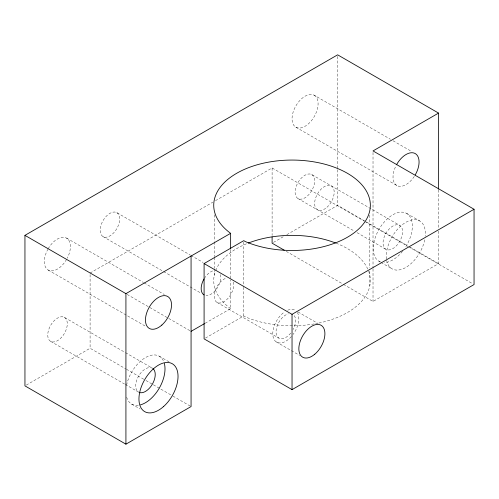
<?xml version="1.0" encoding="UTF-8"?>
<svg xmlns="http://www.w3.org/2000/svg" width="499" height="499" viewBox="0 0 499 499"><rect width="100%" height="100%" fill="white"/><g stroke="black" fill="none" stroke-linecap="round" stroke-linejoin="round"><path stroke-width="0.37" stroke-dasharray="2.5 1.87" d="M90.094 273.047L212.786 202.214M215.481 200.654L272.105 167.963L364.276 221.176M26.291 385.103L90.094 348.265L125.773 368.867M273.446 242.408L284.143 236.233M286.819 234.686L337.636 205.351L407.608 245.745M205.438 338.085L243.768 315.954L245.302 316.846A78.306 45.209 0 0 0 314.956 323.795M343.418 284.355L373.021 301.446L438.552 263.609L438.552 231.025M205.151 323.252L230.632 308.625L230.632 279.902M314.276 95.284A18.426 10.635 -60 0 1 308.438 123.827A18.426 10.635 -60 0 1 292.483 114.614A18.426 10.635 -60 0 1 314.276 95.284L390.349 139.202M393.037 140.762L411.887 151.64M295.851 127.201L396.83 185.497A18.426 10.635 -60 0 0 414.544 176.035M406.635 213.416L419.665 220.938M311.781 174.606A13.816 7.978 -60 0 1 307.403 196.013A13.816 7.978 -60 0 1 295.433 189.109A13.816 7.978 -60 0 1 311.781 174.606L399.724 225.38A13.816 7.978 -60 0 1 395.345 246.787A13.816 7.978 -60 0 1 383.375 239.882A13.816 7.978 -60 0 1 399.724 225.38M410.297 247.298L438.552 263.609M364.95 221.562L408.045 246.444M408.718 246.837L472.703 283.775M297.959 198.546L354.39 231.118M357.072 232.671L385.908 249.319M378.997 261.283L380.3 262.037M380.949 262.412L392.027 268.805M286.233 251.34L342.751 283.968M298.053 311.981L318.1 323.552M116.841 212.661A13.816 7.978 -60 0 1 112.462 234.062A13.816 7.978 -60 0 1 100.492 227.157A13.816 7.978 -60 0 1 116.841 212.661L190.269 255.051M190.942 255.438L203.068 262.443M103.019 236.595L162.955 271.194M163.628 271.581L200.66 292.969M217.021 302.413L278.91 338.141M276.253 341.909L299.637 355.413M66.592 238.123L143.438 282.49M144.111 282.877L164.333 294.553M127.114 294.422L190.393 330.949M48.166 270.04L145.908 326.471M159.281 356.224L169.055 361.862M64.433 317.414A13.816 7.978 -60 0 1 60.048 338.821A13.816 7.978 -60 0 1 48.085 331.91A13.816 7.978 -60 0 1 64.433 317.414L124.85 352.3M125.523 352.687L152.376 368.187A13.816 7.978 -60 0 0 138.554 376.165A13.816 7.978 -60 0 0 138.554 392.127L125.13 384.373M126.44 369.254L145.29 380.132M145.964 380.525L152.694 384.411M153.368 384.798L172.217 395.682M172.891 396.069L191.067 406.56M50.611 341.353L124.457 383.987M131.649 404.09L140.113 408.98M438.552 189.901L438.552 227.924M373.021 152.476L373.021 268.1M373.021 268.874L373.021 301.446M369.821 215.156L369.821 267.944M369.821 271.044L369.821 285.796M337.636 56.381L337.636 168.88M337.636 169.66L337.636 205.351M272.105 167.963L272.105 235.428M243.768 242.208L243.768 286.457M243.768 287.237L243.768 315.954M230.632 249.625L230.632 279.128M214.252 214.788L214.252 241.185M214.252 241.959L214.252 256.711M214.252 257.484L214.252 268.35M214.252 269.129L214.252 275.342M90.094 274.593L90.094 348.265M297.342 312.511A18.426 10.635 -60 0 1 293.138 334.392M291.379 336.563A18.426 10.635 -60 0 1 273.246 337.393A18.426 10.635 -60 0 1 284.617 311.881M287.68 310.21A18.426 10.635 -60 0 1 295.383 310.434M294.279 315.649A13.816 7.978 -60 0 1 293.075 329.533M290.705 333.126A13.816 7.978 -60 0 1 276.128 333.238A13.816 7.978 -60 0 1 288.347 313.815M396.83 185.497A18.426 10.635 -60 0 1 396.169 165.425M48.166 248.764A18.426 10.635 -60 0 1 66.242 237.936A18.426 10.635 -60 0 1 67.253 258.195M66.592 259.399A18.426 10.635 -60 0 1 48.341 270.134A18.426 10.635 -60 0 1 47.835 249.357M220.421 274.6A13.816 8.003 -59.9 0 1 216.922 288.478A13.816 8.003 -59.9 0 1 206.056 295.539M204.397 278.336A13.816 8.003 -59.9 0 1 213.491 270.601M233.37 282.072A13.816 7.978 -60 0 1 224.781 301.19A13.816 7.978 -60 0 1 214.196 295.077A13.816 7.978 -60 0 1 226.459 278.086M368.667 271.269A78.306 45.209 0 0 1 315.711 323.664M230.632 308.625A78.306 45.209 0 0 1 215.418 271.225M215.68 270.545A78.306 45.209 0 0 1 247.541 243.362M336.114 243.2A78.306 45.209 0 0 1 368.412 270.583M386.469 259.006A27.638 15.956 -60 0 1 405.699 222.392A27.638 15.956 -60 0 1 425.254 236.283M424.718 239.813A27.638 15.956 -60 0 1 404.889 267.963A27.638 15.956 -60 0 1 386.563 259.686M380.25 261.888A27.638 15.956 -60 0 1 378.679 229.927A27.638 15.956 -60 0 1 407.184 213.759A27.638 15.956 -60 0 1 405.113 247.785M402.587 251.253A27.638 15.956 -60 0 1 384.33 262.58M126.59 385.216A27.638 15.956 -60 0 1 144.735 358.026A27.638 15.956 -60 0 1 163.915 362.056M138.329 405.288A27.638 15.956 -60 0 1 126.59 396.898M326.945 207.297A13.816 7.978 -60 0 0 331.324 185.89A13.816 7.978 -60 0 0 314.975 200.386A13.816 7.978 -60 0 0 326.945 207.297"/><path stroke-width="0.75" d="M438.552 113.092L373.021 150.923L474.05 209.256L474.05 284.555L292.04 389.638L204.091 338.865L204.091 263.566L243.768 240.655L245.302 241.547A78.306 45.209 0 0 0 368.736 214.389A78.306 45.209 0 0 0 273.945 161.283A78.306 45.209 0 0 0 230.632 233.326L191.067 256.043L191.067 406.56L125.923 444.172L24.95 385.877L24.95 235.353L337.636 54.828L438.552 113.092L438.552 189.127M24.95 235.353L125.923 293.649L191.067 256.043M204.091 263.566L292.04 314.339L474.05 209.256M191.067 331.342L204.478 323.639M284.218 250.174L272.105 243.181L272.105 236.981M292.04 314.339L292.04 389.638M230.632 233.326L230.632 248.851M125.923 293.649L125.923 444.172M396.83 164.221A18.426 10.635 -60 0 1 415.255 153.586A18.426 10.635 -60 0 1 415.255 174.862M204.029 294.909A13.816 8.003 -59.9 0 1 204.029 278.953M248.246 243.088A78.306 45.209 0 0 1 335.434 242.938M152.95 368.58A13.816 7.978 -60 0 1 152.376 384.143A13.816 7.978 -60 0 1 139.184 392.426M164.339 363.415A27.638 15.956 -60 0 1 140.406 404.876M314.757 354.228A18.426 10.635 -60 0 0 321.437 325.479A18.426 10.635 -60 0 0 299.431 343.948A18.426 10.635 -60 0 0 314.757 354.228M161.863 325.042A18.426 10.635 -60 0 0 167.708 296.5A18.426 10.635 -60 0 0 145.908 315.83A18.426 10.635 -60 0 0 161.863 325.042M163.553 406.554A27.638 15.956 -60 0 0 172.311 363.746A27.638 15.956 -60 0 0 139.614 392.738A27.638 15.956 -60 0 0 163.553 406.554"/></g></svg>
